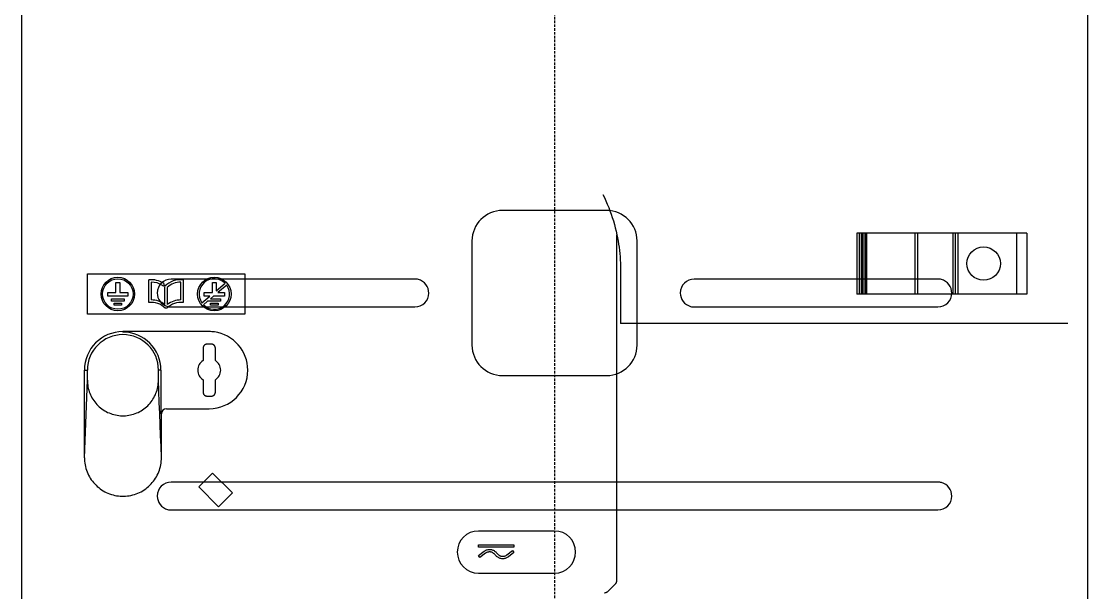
# Model space of a CAD drawing. Extents: x 0 to 226, y 0 to 690.
# Drawn here: x 8 to 218, y 221.1 to 333.7 of the extents above; entities that cross this region are included whole.
import ezdxf

# ---------------------------------------------------------------- set-up
doc = ezdxf.new("R2010")
doc.units = 0
doc.linetypes.add('DASHED', pattern=[0.75, 0.5, -0.25])
doc.layers.add('-15N-THT. THIẾT BỊ ĐÓNG MỞ', color=40, linetype='CONTINUOUS')

# ---------------------------------------------------------------- blocks, each defined once
blk = doc.blocks.new('06 - N - SC VSD ATV630D30~D45N4')
at = {"layer": '-15N-THT. THIẾT BỊ ĐÓNG MỞ', "color": 6, "linetype": 'DASHED'}
blk.add_line((0, 344.65), (0, -344.65), dxfattribs=at)
at = {"layer": '-15N-THT. THIẾT BỊ ĐÓNG MỞ'}
for p, q in [((-105, 302.47), (-105, -248.35)), ((104.99, -248.35), (104.99, 302.47)), ((9.51, -45.08), (9.82, -45.71)), ((9.51, -45.08), (9.82, -45.71)), ((9.82, -45.71), (10.11, -46.35)), ((9.82, -45.71), (10.11, -46.35)), ((10.25, -48.25), (-10.25, -48.25)), ((-10.25, -48.25), (-10.25, -48.25)), ((10.11, -46.35), (10.39, -47)), ((10.11, -46.35), (10.39, -47)), ((10.25, -48.25), (10.25, -48.25)), ((10.39, -47), (10.66, -47.65)), ((10.39, -47), (10.66, -47.65)), ((10.66, -47.65), (10.91, -48.31)), ((10.66, -47.65), (10.91, -48.31)), ((10.91, -48.31), (11.15, -48.97)), ((10.91, -48.31), (11.15, -48.97)), ((11.15, -48.97), (11.37, -49.64)), ((11.15, -48.97), (11.37, -49.64)), ((11.37, -49.64), (11.58, -50.31)), ((11.37, -49.64), (11.58, -50.31)), ((11.58, -50.31), (11.78, -50.99)), ((11.58, -50.31), (11.78, -50.99)), ((11.78, -50.99), (11.96, -51.67)), ((11.78, -50.99), (11.96, -51.67)), ((11.96, -51.67), (12.13, -52.36)), ((11.96, -51.67), (12.13, -52.36)), ((12.13, -52.36), (12.29, -53.05)), ((12.13, -52.36), (12.29, -53.05)), ((-16.26, -54.26), (-16.26, -74.76)), ((-16.26, -54.26), (-16.26, -54.26)), ((12.29, -53.05), (12.29, -53.05)), ((12.29, -53.05), (12.41, -53.66)), ((12.29, -121.1), (12.29, -53.05)), ((12.41, -53.66), (12.52, -54.27)), ((12.52, -54.27), (12.62, -54.89)), ((16.26, -74.76), (16.26, -54.26)), ((16.26, -54.26), (16.26, -54.26)), ((59.52, -52.71), (59.52, -64.71)), ((92.99, -52.71), (59.52, -52.71)), ((59.97, -52.71), (59.97, -64.71)), ((60.45, -64.71), (60.45, -52.71)), ((60.59, -52.71), (60.59, -64.71)), ((60.63, -64.71), (60.63, -52.71)), ((60.91, -52.71), (60.91, -64.71)), ((61.31, -64.71), (61.31, -52.71)), ((61.49, -64.71), (61.49, -52.71)), ((70.99, -64.71), (70.99, -52.71)), ((71.49, -52.71), (71.49, -64.71)), ((78.43, -52.71), (78.43, -64.71)), ((78.93, -64.71), (78.93, -52.71)), ((79.43, -52.71), (79.43, -64.71)), ((90.99, -52.71), (90.99, -64.71)), ((92.99, -52.71), (92.99, -64.71)), ((92.99, -52.71), (92.99, -52.71)), ((12.62, -54.89), (12.71, -55.51)), ((12.71, -55.51), (12.79, -56.13)), ((12.79, -56.13), (12.85, -56.75)), ((12.85, -56.75), (12.91, -57.37)), ((12.91, -57.37), (12.95, -58)), ((12.95, -58), (12.98, -58.62)), ((12.98, -58.62), (12.99, -59.25)), ((81.19, -58.71), (81.19, -58.71)), ((87.79, -58.71), (87.79, -58.71)), ((-92, -60.71), (-61, -60.71)), ((-92, -60.71), (-92, -60.71)), ((-92, -68.71), (-92, -60.71)), ((-61, -60.71), (-61, -68.71)), ((-61, -60.71), (-61, -60.71)), ((12.99, -59.25), (13, -59.88)), ((13, -59.88), (13, -59.88)), ((13, -59.88), (13, -70.51)), ((-86.37, -62.42), (-85.63, -62.42)), ((-86.37, -62.42), (-86.37, -62.42)), ((-86.37, -64.42), (-86.37, -62.42)), ((-85.63, -62.42), (-85.63, -64.42)), ((-85.63, -62.42), (-85.63, -62.42)), ((-79.88, -61.92), (-79.88, -61.92)), ((-79.88, -66.38), (-79.88, -61.92)), ((-79.41, -62.37), (-79.41, -65.87)), ((-79.41, -62.37), (-79.41, -62.37)), ((-76.97, -62.62), (-76.97, -62.62)), ((-76.86, -62.83), (-76.86, -62.83)), ((-27.5, -61.77), (-75.5, -61.77)), ((-75.5, -61.77), (-75.5, -61.77)), ((-73.59, -65.87), (-73.59, -62.37)), ((-73.59, -62.37), (-73.59, -62.37)), ((-73.11, -61.92), (-73.11, -66.38)), ((-73.11, -61.92), (-73.11, -61.92)), ((-67.37, -64.42), (-67.37, -62.42)), ((-67.37, -62.42), (-66.63, -62.42)), ((-67.37, -62.42), (-67.37, -62.42)), ((-66.63, -62.42), (-66.63, -64.09)), ((-66.63, -62.42), (-66.63, -62.42)), ((-66.63, -64.09), (-64.86, -62.6)), ((-64.55, -62.97), (-66.28, -64.42)), ((-64.86, -62.6), (-64.86, -62.6)), ((-64.55, -62.97), (-64.55, -62.97)), ((-27.5, -61.77), (-27.5, -61.77)), ((-26.81, -61.85), (-26.81, -61.85)), ((75.49, -61.77), (27.5, -61.77)), ((27.5, -61.77), (27.5, -61.77)), ((75.49, -61.77), (75.49, -61.77)), ((76.18, -61.85), (76.18, -61.85)), ((-89.29, -64.71), (-89.29, -64.71)), ((-89.01, -64.71), (-89.01, -64.71)), ((-87.99, -64.42), (-86.37, -64.42)), ((-87.99, -64.42), (-87.99, -64.42)), ((-87.99, -65.15), (-87.99, -64.42)), ((-86.37, -64.42), (-86.37, -64.42)), ((-85.63, -64.42), (-84.01, -64.42)), ((-85.63, -64.42), (-85.63, -64.42)), ((-84.01, -64.42), (-84.01, -65.15)), ((-84.01, -64.42), (-84.01, -64.42)), ((-82.99, -64.71), (-82.99, -64.71)), ((-82.71, -64.71), (-82.71, -64.71)), ((-78.24, -64.51), (-78.24, -64.51)), ((-77.23, -63.03), (-77.23, -63.03)), ((-76.74, -63.2), (-76.74, -63.2)), ((-76.74, -66.8), (-76.74, -63.2)), ((-76.26, -63.41), (-76.26, -66.8)), ((-76.26, -63.41), (-76.26, -63.41)), ((-70.29, -64.71), (-70.29, -64.71)), ((-70.01, -64.71), (-70.01, -64.71)), ((-68.99, -65.15), (-68.99, -64.42)), ((-68.99, -64.42), (-67.37, -64.42)), ((-68.99, -64.42), (-68.99, -64.42)), ((-67.37, -64.42), (-67.37, -64.42)), ((-66.63, -64.09), (-66.63, -64.09)), ((-66.28, -64.42), (-65.01, -64.42)), ((-66.28, -64.42), (-66.28, -64.42)), ((-65.01, -64.42), (-65.01, -65.15)), ((-65.01, -64.42), (-65.01, -64.42)), ((-63.99, -64.71), (-63.99, -64.71)), ((-63.71, -64.71), (-63.71, -64.71)), ((-24.76, -64.51), (-24.76, -64.51)), ((24.76, -64.51), (24.76, -64.51)), ((92.99, -64.71), (59.52, -64.71)), ((78.23, -64.51), (78.23, -64.51)), ((92.99, -64.71), (92.99, -64.71)), ((-87.99, -65.15), (-87.99, -65.15)), ((-84.01, -65.15), (-87.99, -65.15)), ((-87.24, -65.67), (-84.76, -65.67)), ((-87.24, -65.67), (-87.24, -65.67)), ((-87.24, -66.15), (-87.24, -65.67)), ((-87.24, -66.15), (-87.24, -66.15)), ((-84.76, -66.15), (-87.24, -66.15)), ((-86.74, -66.52), (-85.26, -66.52)), ((-86.74, -66.52), (-86.74, -66.52)), ((-86.74, -66.9), (-86.74, -66.52)), ((-86.74, -66.9), (-86.74, -66.9)), ((-85.26, -66.9), (-86.74, -66.9)), ((-85.26, -66.52), (-85.26, -66.9)), ((-85.26, -66.52), (-85.26, -66.52)), ((-85.26, -66.9), (-85.26, -66.9)), ((-84.76, -65.67), (-84.76, -66.15)), ((-84.76, -65.67), (-84.76, -65.67)), ((-84.76, -66.15), (-84.76, -66.15)), ((-84.01, -65.15), (-84.01, -65.15)), ((-79.88, -66.38), (-79.88, -66.38)), ((-79.41, -65.87), (-79.41, -65.87)), ((-76.74, -66.8), (-76.74, -66.8)), ((-76.26, -66.8), (-76.26, -66.8)), ((-76.22, -67.16), (-76.22, -67.16)), ((-73.59, -65.87), (-73.59, -65.87)), ((-73.11, -66.38), (-73.11, -66.38)), ((-69.45, -66.45), (-67.9, -65.15)), ((-69.45, -66.45), (-69.45, -66.45)), ((-68.34, -66.15), (-69.14, -66.82)), ((-69.14, -66.82), (-69.14, -66.82)), ((-67.9, -65.15), (-68.99, -65.15)), ((-68.99, -65.15), (-68.99, -65.15)), ((-65.76, -66.15), (-68.34, -66.15)), ((-68.34, -66.15), (-68.34, -66.15)), ((-67.9, -65.15), (-67.9, -65.15)), ((-67.15, -65.15), (-67.77, -65.67)), ((-67.77, -65.67), (-65.76, -65.67)), ((-67.77, -65.67), (-67.77, -65.67)), ((-67.74, -66.52), (-66.26, -66.52)), ((-67.74, -66.52), (-67.74, -66.52)), ((-67.74, -66.9), (-67.74, -66.52)), ((-67.74, -66.9), (-67.74, -66.9)), ((-66.26, -66.9), (-67.74, -66.9)), ((-65.01, -65.15), (-67.15, -65.15)), ((-67.15, -65.15), (-67.15, -65.15)), ((-66.26, -66.52), (-66.26, -66.9)), ((-66.26, -66.52), (-66.26, -66.52)), ((-66.26, -66.9), (-66.26, -66.9)), ((-65.76, -65.67), (-65.76, -66.15)), ((-65.76, -65.67), (-65.76, -65.67)), ((-65.76, -66.15), (-65.76, -66.15)), ((-65.01, -65.15), (-65.01, -65.15)), ((26.78, -67.16), (26.78, -67.16)), ((-92, -68.71), (-92, -68.71)), ((-61, -68.71), (-92, -68.71)), ((-76.67, -67.5), (-76.67, -67.5)), ((-76.33, -67.5), (-76.67, -67.5)), ((-76.33, -67.5), (-76.33, -67.5)), ((-75.5, -67.25), (-27.5, -67.25)), ((-75.5, -67.25), (-75.5, -67.25)), ((-61, -68.71), (-61, -68.71)), ((-27.5, -67.25), (-27.5, -67.25)), ((27.5, -67.25), (75.49, -67.25)), ((27.5, -67.25), (27.5, -67.25)), ((75.49, -67.25), (75.49, -67.25)), ((13, -70.51), (13, -70.51)), ((101.09, -70.51), (13, -70.51)), ((93.99, -70.51), (93.99, -70.51)), ((94.99, -70.51), (94.99, -70.51)), ((101.09, -70.51), (101.09, -70.51)), ((-85, -72.12), (-85, -72.2)), ((-85, -72.12), (-85, -72.12)), ((-68, -72.12), (-85, -72.12)), ((-68, -72.12), (-68, -72.12)), ((-66.99, -72.19), (-66.99, -72.19)), ((-69.19, -75.22), (-69.2, -75.25)), ((-69.2, -75.25), (-69.2, -75.29)), ((-69.2, -75.29), (-69.2, -75.32)), ((-69.2, -75.32), (-69.2, -75.35)), ((-69.2, -75.35), (-69.2, -75.35)), ((-69.2, -75.35), (-69.2, -77.8)), ((-69.18, -75.19), (-69.19, -75.22)), ((-69.17, -75.12), (-69.18, -75.15)), ((-69.18, -75.15), (-69.18, -75.19)), ((-69.16, -75.09), (-69.17, -75.12)), ((-69.14, -75.06), (-69.16, -75.09)), ((-69.13, -75.03), (-69.14, -75.06)), ((-69.11, -75), (-69.13, -75.03)), ((-69.1, -74.97), (-69.11, -75)), ((-69.08, -74.94), (-69.1, -74.97)), ((-69.06, -74.91), (-69.08, -74.94)), ((-69.04, -74.89), (-69.06, -74.91)), ((-69.02, -74.86), (-69.04, -74.89)), ((-69, -74.84), (-69.02, -74.86)), ((-68.97, -74.81), (-69, -74.84)), ((-68.95, -74.79), (-68.97, -74.81)), ((-68.92, -74.77), (-68.95, -74.79)), ((-68.9, -74.75), (-68.92, -74.77)), ((-68.87, -74.73), (-68.9, -74.75)), ((-68.84, -74.71), (-68.87, -74.73)), ((-68.81, -74.69), (-68.84, -74.71)), ((-68.78, -74.68), (-68.81, -74.69)), ((-68.75, -74.66), (-68.78, -74.68)), ((-68.72, -74.65), (-68.75, -74.66)), ((-68.69, -74.64), (-68.72, -74.65)), ((-68.65, -74.63), (-68.69, -74.64)), ((-68.62, -74.62), (-68.65, -74.63)), ((-68.59, -74.62), (-68.62, -74.62)), ((-68.56, -74.61), (-68.59, -74.62)), ((-68.52, -74.61), (-68.56, -74.61)), ((-68.49, -74.6), (-68.52, -74.61)), ((-68.45, -74.6), (-68.49, -74.6)), ((-67.55, -74.6), (-68.45, -74.6)), ((-68.45, -74.6), (-68.45, -74.6)), ((-67.51, -74.6), (-67.55, -74.6)), ((-67.55, -74.6), (-67.55, -74.6)), ((-67.48, -74.61), (-67.51, -74.6)), ((-67.44, -74.61), (-67.48, -74.61)), ((-67.41, -74.62), (-67.44, -74.61)), ((-67.38, -74.62), (-67.41, -74.62)), ((-67.35, -74.63), (-67.38, -74.62)), ((-67.31, -74.64), (-67.35, -74.63)), ((-67.28, -74.65), (-67.31, -74.64)), ((-67.25, -74.66), (-67.28, -74.65)), ((-67.22, -74.68), (-67.25, -74.66)), ((-67.19, -74.69), (-67.22, -74.68)), ((-67.16, -74.71), (-67.19, -74.69)), ((-67.13, -74.73), (-67.16, -74.71)), ((-67.1, -74.75), (-67.13, -74.73)), ((-67.08, -74.77), (-67.1, -74.75)), ((-67.05, -74.79), (-67.08, -74.77)), ((-67.03, -74.81), (-67.05, -74.79)), ((-67, -74.84), (-67.03, -74.81)), ((-66.98, -74.86), (-67, -74.84)), ((-66.96, -74.89), (-66.98, -74.86)), ((-66.94, -74.91), (-66.96, -74.89)), ((-66.92, -74.94), (-66.94, -74.91)), ((-66.9, -74.97), (-66.92, -74.94)), ((-66.89, -75), (-66.9, -74.97)), ((-66.87, -75.03), (-66.89, -75)), ((-66.86, -75.06), (-66.87, -75.03)), ((-66.84, -75.09), (-66.86, -75.06)), ((-66.83, -75.12), (-66.84, -75.09)), ((-66.82, -75.15), (-66.83, -75.12)), ((-66.82, -75.19), (-66.82, -75.15)), ((-66.81, -75.22), (-66.82, -75.19)), ((-66.8, -75.25), (-66.81, -75.22)), ((-66.8, -75.29), (-66.8, -75.25)), ((-66.8, -75.32), (-66.8, -75.29)), ((-66.8, -75.35), (-66.8, -75.32)), ((-66.8, -77.8), (-66.8, -75.35)), ((-66.8, -75.35), (-66.8, -75.35)), ((-16.26, -74.76), (-16.26, -74.76)), ((16.26, -74.76), (16.26, -74.76)), ((-92.59, -79.71), (-92, -79.71)), ((-92.59, -96.96), (-92.59, -79.71)), ((-92, -81.7), (-92, -79.71)), ((-78, -81.7), (-78, -79.71)), ((-77.5, -79.71), (-78, -79.71)), ((-77.5, -79.71), (-77.5, -88.3)), ((-70.25, -79.71), (-70.25, -79.71)), ((-69.2, -77.8), (-69.2, -77.8)), ((-66.8, -77.8), (-66.8, -77.8)), ((-65.75, -79.71), (-65.75, -79.71)), ((-60.41, -79.71), (-60.41, -79.71)), ((-92.59, -96.96), (-92, -81.7)), ((-92, -81.7), (-91.99, -82.03)), ((-78.01, -82.03), (-78, -81.7)), ((-77.92, -83.88), (-78, -81.7)), ((-69.2, -81.61), (-69.2, -81.61)), ((-69.2, -81.61), (-69.2, -84.06)), ((-66.8, -84.06), (-66.8, -81.61)), ((-66.8, -81.61), (-66.8, -81.61)), ((-10.25, -80.77), (10.25, -80.77)), ((-10.25, -80.77), (-10.25, -80.77)), ((10.25, -80.77), (10.25, -80.77)), ((-91.99, -82.03), (-91.97, -82.35)), ((-91.97, -82.35), (-91.93, -82.68)), ((-91.93, -82.68), (-91.88, -83)), ((-91.88, -83), (-91.81, -83.33)), ((-91.81, -83.33), (-91.72, -83.64)), ((-91.72, -83.64), (-91.63, -83.96)), ((-91.63, -83.96), (-91.51, -84.26)), ((-78.49, -84.26), (-78.37, -83.96)), ((-78.37, -83.96), (-78.28, -83.64)), ((-78.28, -83.64), (-78.19, -83.33)), ((-78.19, -83.33), (-78.12, -83)), ((-78.12, -83), (-78.07, -82.68)), ((-78.07, -82.68), (-78.03, -82.35)), ((-78.03, -82.35), (-78.01, -82.03)), ((-77.83, -86.06), (-77.92, -83.88)), ((-91.51, -84.26), (-91.39, -84.57)), ((-91.39, -84.57), (-91.24, -84.86)), ((-91.24, -84.86), (-91.09, -85.15)), ((-91.09, -85.15), (-90.92, -85.43)), ((-90.92, -85.43), (-90.74, -85.71)), ((-90.74, -85.71), (-90.54, -85.97)), ((-90.54, -85.97), (-90.34, -86.23)), ((-79.66, -86.23), (-79.46, -85.97)), ((-79.46, -85.97), (-79.26, -85.71)), ((-79.26, -85.71), (-79.08, -85.43)), ((-79.08, -85.43), (-78.91, -85.15)), ((-78.91, -85.15), (-78.76, -84.86)), ((-78.76, -84.86), (-78.61, -84.57)), ((-78.61, -84.57), (-78.49, -84.26)), ((-77.75, -88.24), (-77.83, -86.06)), ((-69.2, -84.06), (-69.2, -84.06)), ((-69.2, -84.06), (-69.2, -84.1)), ((-69.2, -84.1), (-69.2, -84.13)), ((-69.2, -84.13), (-69.2, -84.16)), ((-69.2, -84.16), (-69.19, -84.2)), ((-69.19, -84.2), (-69.18, -84.23)), ((-69.18, -84.23), (-69.18, -84.26)), ((-69.18, -84.26), (-69.17, -84.3)), ((-69.17, -84.3), (-69.16, -84.33)), ((-69.16, -84.33), (-69.14, -84.36)), ((-69.14, -84.36), (-69.13, -84.39)), ((-69.13, -84.39), (-69.11, -84.42)), ((-69.11, -84.42), (-69.1, -84.45)), ((-69.1, -84.45), (-69.08, -84.48)), ((-69.08, -84.48), (-69.06, -84.51)), ((-69.06, -84.51), (-69.04, -84.53)), ((-69.04, -84.53), (-69.02, -84.56)), ((-69.02, -84.56), (-69, -84.58)), ((-69, -84.58), (-68.97, -84.61)), ((-68.97, -84.61), (-68.95, -84.63)), ((-68.95, -84.63), (-68.92, -84.65)), ((-68.92, -84.65), (-68.9, -84.67)), ((-68.9, -84.67), (-68.87, -84.69)), ((-68.87, -84.69), (-68.84, -84.71)), ((-68.84, -84.71), (-68.81, -84.72)), ((-68.81, -84.72), (-68.78, -84.74)), ((-68.78, -84.74), (-68.75, -84.75)), ((-68.75, -84.75), (-68.72, -84.77)), ((-68.72, -84.77), (-68.69, -84.78)), ((-68.69, -84.78), (-68.65, -84.79)), ((-68.65, -84.79), (-68.62, -84.79)), ((-68.62, -84.79), (-68.59, -84.8)), ((-68.59, -84.8), (-68.56, -84.81)), ((-68.56, -84.81), (-68.52, -84.81)), ((-68.52, -84.81), (-68.49, -84.81)), ((-68.49, -84.81), (-68.45, -84.81)), ((-68.45, -84.81), (-68.45, -84.81)), ((-68.45, -84.81), (-67.55, -84.81)), ((-67.55, -84.81), (-67.55, -84.81)), ((-67.55, -84.81), (-67.51, -84.81)), ((-67.51, -84.81), (-67.48, -84.81)), ((-67.48, -84.81), (-67.44, -84.81)), ((-67.44, -84.81), (-67.41, -84.8)), ((-67.41, -84.8), (-67.38, -84.79)), ((-67.38, -84.79), (-67.35, -84.79)), ((-67.35, -84.79), (-67.31, -84.78)), ((-67.31, -84.78), (-67.28, -84.77)), ((-67.28, -84.77), (-67.25, -84.75)), ((-67.25, -84.75), (-67.22, -84.74)), ((-67.22, -84.74), (-67.19, -84.72)), ((-67.19, -84.72), (-67.16, -84.71)), ((-67.16, -84.71), (-67.13, -84.69)), ((-67.13, -84.69), (-67.1, -84.67)), ((-67.1, -84.67), (-67.08, -84.65)), ((-67.08, -84.65), (-67.05, -84.63)), ((-67.05, -84.63), (-67.03, -84.61)), ((-67.03, -84.61), (-67, -84.58)), ((-67, -84.58), (-66.98, -84.56)), ((-66.98, -84.56), (-66.96, -84.53)), ((-66.96, -84.53), (-66.94, -84.51)), ((-66.94, -84.51), (-66.92, -84.48)), ((-66.92, -84.48), (-66.9, -84.45)), ((-66.9, -84.45), (-66.89, -84.42)), ((-66.89, -84.42), (-66.87, -84.39)), ((-66.87, -84.39), (-66.86, -84.36)), ((-66.86, -84.36), (-66.84, -84.33)), ((-66.84, -84.33), (-66.83, -84.3)), ((-66.83, -84.3), (-66.82, -84.26)), ((-66.82, -84.23), (-66.81, -84.2)), ((-66.82, -84.26), (-66.82, -84.23)), ((-66.81, -84.2), (-66.8, -84.16)), ((-66.8, -84.1), (-66.8, -84.06)), ((-66.8, -84.06), (-66.8, -84.06)), ((-66.8, -84.13), (-66.8, -84.1)), ((-66.8, -84.16), (-66.8, -84.13)), ((-90.34, -86.23), (-90.12, -86.47)), ((-90.12, -86.47), (-89.89, -86.71)), ((-89.89, -86.71), (-89.65, -86.93)), ((-89.65, -86.93), (-89.4, -87.14)), ((-89.4, -87.14), (-89.14, -87.34)), ((-89.14, -87.34), (-88.87, -87.53)), ((-88.87, -87.53), (-88.59, -87.71)), ((-88.59, -87.71), (-88.31, -87.87)), ((-88.31, -87.87), (-88.02, -88.02)), ((-88.02, -88.02), (-87.72, -88.15)), ((-87.72, -88.15), (-87.41, -88.27)), ((-82.59, -88.27), (-82.28, -88.15)), ((-82.28, -88.15), (-81.99, -88.02)), ((-81.99, -88.02), (-81.69, -87.87)), ((-81.69, -87.87), (-81.41, -87.71)), ((-81.41, -87.71), (-81.13, -87.53)), ((-81.13, -87.53), (-80.86, -87.34)), ((-80.86, -87.34), (-80.6, -87.14)), ((-80.6, -87.14), (-80.35, -86.93)), ((-80.35, -86.93), (-80.11, -86.71)), ((-80.11, -86.71), (-79.88, -86.47)), ((-79.88, -86.47), (-79.66, -86.23)), ((-76.41, -87.3), (-76.41, -87.3)), ((-76.41, -87.3), (-68, -87.3)), ((-68, -87.3), (-68, -87.3)), ((-87.41, -88.27), (-87.1, -88.38)), ((-87.1, -88.38), (-86.79, -88.47)), ((-86.79, -88.47), (-86.47, -88.54)), ((-86.47, -88.54), (-86.14, -88.6)), ((-86.14, -88.6), (-85.82, -88.65)), ((-85.82, -88.65), (-85.49, -88.68)), ((-85.49, -88.68), (-85.16, -88.7)), ((-85.16, -88.7), (-84.84, -88.7)), ((-84.84, -88.7), (-84.51, -88.68)), ((-84.51, -88.68), (-84.18, -88.65)), ((-84.18, -88.65), (-83.86, -88.6)), ((-83.86, -88.6), (-83.53, -88.54)), ((-83.53, -88.54), (-83.22, -88.47)), ((-83.22, -88.47), (-82.9, -88.38)), ((-82.9, -88.38), (-82.59, -88.27)), ((-77.66, -90.42), (-77.75, -88.24)), ((-77.41, -88.3), (-77.5, -88.3)), ((-77.41, -96.96), (-77.41, -88.3)), ((-77.58, -92.6), (-77.66, -90.42)), ((-77.49, -94.78), (-77.58, -92.6)), ((-77.41, -96.96), (-77.49, -94.78)), ((-92.59, -96.96), (-92.58, -97.31)), ((-92.58, -97.31), (-92.56, -97.67)), ((-92.56, -97.67), (-92.52, -98.02)), ((-92.52, -98.02), (-92.46, -98.37)), ((-92.46, -98.37), (-92.38, -98.72)), ((-77.62, -98.72), (-77.54, -98.37)), ((-77.54, -98.37), (-77.48, -98.02)), ((-77.48, -98.02), (-77.44, -97.67)), ((-77.44, -97.67), (-77.42, -97.31)), ((-77.42, -97.31), (-77.41, -96.96)), ((-92.38, -98.72), (-92.29, -99.06)), ((-92.29, -99.06), (-92.19, -99.4)), ((-92.19, -99.4), (-92.06, -99.74)), ((-92.06, -99.74), (-91.92, -100.07)), ((-91.92, -100.07), (-91.77, -100.39)), ((-91.77, -100.39), (-91.6, -100.7)), ((-91.6, -100.7), (-91.42, -101.01)), ((-78.58, -101.01), (-78.4, -100.7)), ((-78.4, -100.7), (-78.23, -100.39)), ((-78.23, -100.39), (-78.08, -100.07)), ((-78.08, -100.07), (-77.94, -99.74)), ((-77.94, -99.74), (-77.81, -99.4)), ((-77.81, -99.4), (-77.71, -99.06)), ((-77.71, -99.06), (-77.62, -98.72)), ((-70.08, -102.72), (-67.34, -99.98)), ((-67.34, -99.98), (-63.43, -103.89)), ((-67.34, -99.98), (-67.34, -99.98)), ((-91.42, -101.01), (-91.22, -101.3)), ((-91.22, -101.3), (-91.01, -101.59)), ((-91.01, -101.59), (-90.79, -101.87)), ((-90.79, -101.87), (-90.55, -102.13)), ((-90.55, -102.13), (-90.3, -102.39)), ((-90.3, -102.39), (-90.04, -102.63)), ((-90.04, -102.63), (-89.77, -102.86)), ((-89.77, -102.86), (-89.49, -103.08)), ((-80.51, -103.08), (-80.23, -102.86)), ((-80.23, -102.86), (-79.96, -102.63)), ((-79.96, -102.63), (-79.7, -102.39)), ((-79.7, -102.39), (-79.45, -102.13)), ((-79.45, -102.13), (-79.21, -101.87)), ((-79.21, -101.87), (-78.99, -101.59)), ((-78.99, -101.59), (-78.78, -101.3)), ((-78.78, -101.3), (-78.58, -101.01)), ((75.49, -101.77), (-75.5, -101.77)), ((-75.5, -101.77), (-75.5, -101.77)), ((-70.08, -102.72), (-70.08, -102.72)), ((-66.17, -106.63), (-70.08, -102.72)), ((75.49, -101.77), (75.49, -101.77)), ((76.21, -101.86), (76.21, -101.86)), ((-89.49, -103.08), (-89.2, -103.28)), ((-89.2, -103.28), (-88.9, -103.47)), ((-88.9, -103.47), (-88.59, -103.65)), ((-88.59, -103.65), (-88.27, -103.81)), ((-88.27, -103.81), (-87.95, -103.95)), ((-87.95, -103.95), (-87.61, -104.08)), ((-87.61, -104.08), (-87.28, -104.2)), ((-87.28, -104.2), (-86.94, -104.3)), ((-86.94, -104.3), (-86.59, -104.38)), ((-86.59, -104.38), (-86.24, -104.44)), ((-86.24, -104.44), (-85.89, -104.49)), ((-85.89, -104.49), (-85.53, -104.53)), ((-85.53, -104.53), (-85.18, -104.54)), ((-85.18, -104.54), (-84.82, -104.54)), ((-84.82, -104.54), (-84.47, -104.53)), ((-84.47, -104.53), (-84.11, -104.49)), ((-84.11, -104.49), (-83.76, -104.44)), ((-83.76, -104.44), (-83.41, -104.38)), ((-83.41, -104.38), (-83.06, -104.3)), ((-83.06, -104.3), (-82.72, -104.2)), ((-82.72, -104.2), (-82.39, -104.08)), ((-82.39, -104.08), (-82.05, -103.95)), ((-82.05, -103.95), (-81.73, -103.81)), ((-81.73, -103.81), (-81.41, -103.65)), ((-81.41, -103.65), (-81.1, -103.47)), ((-81.1, -103.47), (-80.8, -103.28)), ((-80.8, -103.28), (-80.51, -103.08)), ((-78.24, -104.51), (-78.24, -104.51)), ((-63.43, -103.89), (-66.17, -106.63)), ((-63.43, -103.89), (-63.43, -103.89)), ((12.29, -103.05), (12.29, -103.05)), ((78.23, -104.51), (78.23, -104.51)), ((-66.17, -106.63), (-66.17, -106.63)), ((-76.19, -107.16), (-76.19, -107.16)), ((-75.5, -107.25), (75.49, -107.25)), ((-75.5, -107.25), (-75.5, -107.25)), ((75.49, -107.25), (75.49, -107.25)), ((0, -111.4), (-15, -111.4)), ((-15, -111.4), (-15, -111.4)), ((0, -111.4), (0, -111.4)), ((-14.99, -114.11), (-8.01, -114.11)), ((-14.99, -114.11), (-14.99, -114.11)), ((-14.99, -114.59), (-14.99, -114.11)), ((-14.99, -114.59), (-14.99, -114.59)), ((-8.01, -114.59), (-14.99, -114.59)), ((-14.99, -116.2), (-13.85, -115.38)), ((-13.85, -115.38), (-13.74, -115.3)), ((-13.85, -115.38), (-13.85, -115.38)), ((-13.74, -115.3), (-13.62, -115.23)), ((-13.62, -115.23), (-13.5, -115.18)), ((-13.5, -115.18), (-13.37, -115.13)), ((-13.37, -115.13), (-13.24, -115.09)), ((-13.24, -115.09), (-13.1, -115.06)), ((-13.1, -115.06), (-12.97, -115.04)), ((-12.97, -115.04), (-12.83, -115.03)), ((-12.83, -115.03), (-12.7, -115.04)), ((-12.7, -115.04), (-12.56, -115.05)), ((-12.56, -115.05), (-12.43, -115.07)), ((-12.43, -115.07), (-12.29, -115.11)), ((-12.29, -115.11), (-12.16, -115.15)), ((-12.16, -115.15), (-12.04, -115.2)), ((-12.04, -115.2), (-11.92, -115.27)), ((-11.92, -115.27), (-11.8, -115.34)), ((-11.8, -115.34), (-11.69, -115.42)), ((-11.69, -115.42), (-11.59, -115.51)), ((-9.39, -116.1), (-8.31, -115.25)), ((-8.31, -115.25), (-8.01, -115.63)), ((-8.31, -115.25), (-8.31, -115.25)), ((-8.01, -114.11), (-8.01, -114.59)), ((-8.01, -114.11), (-8.01, -114.11)), ((-8.01, -114.59), (-8.01, -114.59)), ((-19.15, -115.55), (-19.15, -115.55)), ((-14.99, -116.2), (-14.99, -116.2)), ((-14.7, -116.59), (-14.99, -116.2)), ((-13.57, -115.77), (-14.7, -116.59)), ((-14.7, -116.59), (-14.7, -116.59)), ((-13.49, -115.71), (-13.57, -115.77)), ((-13.57, -115.77), (-13.57, -115.77)), ((-13.4, -115.66), (-13.49, -115.71)), ((-13.31, -115.62), (-13.4, -115.66)), ((-13.22, -115.58), (-13.31, -115.62)), ((-13.12, -115.56), (-13.22, -115.58)), ((-13.02, -115.54), (-13.12, -115.56)), ((-12.92, -115.52), (-13.02, -115.54)), ((-12.82, -115.52), (-12.92, -115.52)), ((-12.72, -115.52), (-12.82, -115.52)), ((-12.62, -115.53), (-12.72, -115.52)), ((-12.53, -115.55), (-12.62, -115.53)), ((-12.43, -115.57), (-12.53, -115.55)), ((-12.34, -115.6), (-12.43, -115.57)), ((-12.24, -115.64), (-12.34, -115.6)), ((-12.15, -115.69), (-12.24, -115.64)), ((-12.07, -115.74), (-12.15, -115.69)), ((-11.99, -115.8), (-12.07, -115.74)), ((-11.91, -115.86), (-11.99, -115.8)), ((-11.84, -115.93), (-11.91, -115.86)), ((-11.84, -115.93), (-11.84, -115.93)), ((-11.51, -116.29), (-11.84, -115.93)), ((-11.59, -115.51), (-11.49, -115.61)), ((-11.51, -116.29), (-11.51, -116.29)), ((-11.41, -116.39), (-11.51, -116.29)), ((-11.49, -115.61), (-11.16, -115.96)), ((-11.49, -115.61), (-11.49, -115.61)), ((-11.31, -116.48), (-11.41, -116.39)), ((-11.19, -116.56), (-11.31, -116.48)), ((-11.07, -116.63), (-11.19, -116.56)), ((-11.16, -115.96), (-11.09, -116.03)), ((-11.16, -115.96), (-11.16, -115.96)), ((-11.09, -116.03), (-11.01, -116.1)), ((-10.95, -116.7), (-11.07, -116.63)), ((-11.01, -116.1), (-10.92, -116.16)), ((-10.82, -116.75), (-10.95, -116.7)), ((-10.92, -116.16), (-10.84, -116.21)), ((-10.84, -116.21), (-10.75, -116.26)), ((-10.68, -116.79), (-10.82, -116.75)), ((-10.75, -116.26), (-10.65, -116.3)), ((-10.55, -116.83), (-10.68, -116.79)), ((-10.65, -116.3), (-10.55, -116.33)), ((-10.55, -116.33), (-10.45, -116.35)), ((-10.41, -116.85), (-10.55, -116.83)), ((-10.45, -116.35), (-10.35, -116.37)), ((-10.27, -116.86), (-10.41, -116.85)), ((-10.35, -116.37), (-10.25, -116.38)), ((-10.13, -116.86), (-10.27, -116.86)), ((-10.25, -116.38), (-10.15, -116.38)), ((-10.15, -116.38), (-10.05, -116.37)), ((-9.99, -116.85), (-10.13, -116.86)), ((-10.05, -116.37), (-9.95, -116.35)), ((-9.85, -116.83), (-9.99, -116.85)), ((-9.95, -116.35), (-9.85, -116.33)), ((-9.85, -116.33), (-9.75, -116.3)), ((-9.72, -116.79), (-9.85, -116.83)), ((-9.75, -116.3), (-9.66, -116.26)), ((-9.59, -116.75), (-9.72, -116.79)), ((-9.66, -116.26), (-9.56, -116.21)), ((-9.46, -116.7), (-9.59, -116.75)), ((-9.56, -116.21), (-9.48, -116.16)), ((-9.48, -116.16), (-9.39, -116.1)), ((-9.33, -116.64), (-9.46, -116.7)), ((-9.39, -116.1), (-9.39, -116.1)), ((-9.21, -116.56), (-9.33, -116.64)), ((-9.1, -116.48), (-9.21, -116.56)), ((-8.01, -115.63), (-9.1, -116.48)), ((-9.1, -116.48), (-9.1, -116.48)), ((-8.01, -115.63), (-8.01, -115.63)), ((-15, -119.7), (-15, -119.7)), ((-15, -119.7), (0, -119.7)), ((-2.08, -119.7), (-2.08, -119.7)), ((0, -119.7), (0, -119.7)), ((11.99, -121.81), (12.02, -121.78)), ((11.99, -121.81), (12.02, -121.78)), ((12.02, -121.78), (12.05, -121.75)), ((12.02, -121.78), (12.05, -121.75)), ((12.05, -121.75), (12.08, -121.71)), ((12.05, -121.75), (12.08, -121.72)), ((12.08, -121.71), (12.1, -121.68)), ((12.08, -121.72), (12.1, -121.68)), ((12.1, -121.68), (12.12, -121.65)), ((12.1, -121.68), (12.12, -121.65)), ((12.12, -121.65), (12.14, -121.61)), ((12.12, -121.65), (12.15, -121.61)), ((12.14, -121.61), (12.16, -121.58)), ((12.15, -121.61), (12.17, -121.58)), ((12.16, -121.58), (12.18, -121.54)), ((12.17, -121.58), (12.18, -121.54)), ((12.18, -121.54), (12.2, -121.5)), ((12.18, -121.54), (12.2, -121.5)), ((12.2, -121.5), (12.22, -121.46)), ((12.2, -121.5), (12.22, -121.46)), ((12.22, -121.46), (12.23, -121.43)), ((12.22, -121.46), (12.23, -121.43)), ((12.23, -121.43), (12.24, -121.39)), ((12.23, -121.43), (12.24, -121.39)), ((12.24, -121.39), (12.25, -121.35)), ((12.24, -121.39), (12.26, -121.35)), ((12.25, -121.35), (12.26, -121.31)), ((12.26, -121.31), (12.27, -121.27)), ((12.26, -121.31), (12.27, -121.27)), ((12.26, -121.35), (12.26, -121.31)), ((12.27, -121.27), (12.28, -121.22)), ((12.27, -121.27), (12.28, -121.22)), ((12.28, -121.18), (12.29, -121.14)), ((12.28, -121.18), (12.29, -121.14)), ((12.28, -121.22), (12.28, -121.18)), ((12.28, -121.22), (12.28, -121.18)), ((12.29, -121.14), (12.29, -121.1)), ((12.29, -121.14), (12.29, -121.1)), ((12.29, -121.1), (12.29, -121.1)), ((9.84, -123.55), (9.88, -123.55)), ((9.84, -123.55), (9.88, -123.55)), ((9.88, -123.55), (9.92, -123.55)), ((9.88, -123.55), (9.92, -123.55)), ((9.92, -123.55), (9.96, -123.54)), ((9.92, -123.55), (9.96, -123.54)), ((9.96, -123.54), (10, -123.54)), ((9.96, -123.54), (10, -123.54)), ((10, -123.54), (10.04, -123.53)), ((10, -123.54), (10.04, -123.53)), ((10.04, -123.53), (10.08, -123.52)), ((10.04, -123.53), (10.08, -123.52)), ((10.08, -123.52), (10.12, -123.51)), ((10.08, -123.52), (10.12, -123.51)), ((10.12, -123.51), (10.16, -123.49)), ((10.12, -123.51), (10.16, -123.5)), ((10.16, -123.49), (10.2, -123.48)), ((10.16, -123.5), (10.2, -123.48)), ((10.2, -123.48), (10.24, -123.46)), ((10.2, -123.48), (10.24, -123.47)), ((10.24, -123.46), (10.28, -123.45)), ((10.24, -123.47), (10.28, -123.45)), ((10.28, -123.45), (10.31, -123.43)), ((10.28, -123.45), (10.31, -123.43)), ((10.31, -123.43), (10.35, -123.41)), ((10.31, -123.43), (10.35, -123.41)), ((10.35, -123.41), (10.38, -123.39)), ((10.35, -123.41), (10.38, -123.39)), ((10.38, -123.39), (10.42, -123.36)), ((10.38, -123.39), (10.42, -123.36)), ((10.42, -123.36), (10.45, -123.34)), ((10.42, -123.36), (10.45, -123.34)), ((10.45, -123.34), (10.48, -123.31)), ((10.45, -123.34), (10.48, -123.31)), ((10.48, -123.31), (10.51, -123.29)), ((10.48, -123.31), (10.51, -123.29)), ((10.51, -123.29), (10.54, -123.26)), ((10.51, -123.29), (10.54, -123.26)), ((11.99, -121.81), (10.54, -123.26)), ((10.54, -123.26), (10.54, -123.26)), ((11.99, -121.81), (11.99, -121.81))]:
    blk.add_line(p, q, dxfattribs=at)
for centre, radius in [((84.49, -58.71), 3.3), ((-86, -64.71), 3.29), ((-86, -64.71), 3.01), ((-67, -64.71), 3.29)]:
    blk.add_circle(centre, radius, dxfattribs=at)
for centre, radius, start, end in [((-10.25, -54.26), 6.01, 90, 180), ((10.25, -54.26), 6.01, 0, 90), ((-79.42, -66.38), 4.49, 56.8491, 95.8424), ((-79.42, -66.38), 4.01, 56.8491, 89.7804), ((-75.5, -64.51), 2.74, 90.0001, 179.9999), ((-77.1, -62.83), 0.241, 236.849, 56.849), ((-73.58, -66.38), 4.49, 84.0294, 134.8119), ((-73.58, -66.38), 4.01, 90.2196, 132.0088), ((-67, -64.71), 3.01, 44.5996, 215.4004), ((-67, -64.71), 3.01, 224.5995, 35.4005), ((-27.5, -64.51), 2.75, 75.3664, 89.9963), ((-27.5, -64.51), 2.74, 0.0002, 75.3629), ((27.5, -64.51), 2.74, 90.0001, 179.9999), ((75.49, -64.51), 2.75, 75.3664, 89.9963), ((75.49, -64.51), 2.74, 0.0002, 75.3629), ((-75.5, -64.51), 2.74, 180.0002, 254.8021), ((-27.5, -64.51), 2.74, 270.0001, 359.9999), ((27.5, -64.51), 2.74, 180.0002, 254.8021), ((75.49, -64.51), 2.74, 270.0001, 359.9999), ((-79.48, -70.36), 4.01, 45.5956, 95.7964), ((-79.48, -70.36), 4.49, 52.4834, 89.1365), ((-73.52, -70.36), 4.01, 84.0599, 134.4044), ((-73.52, -70.36), 4.49, 90.8635, 127.5166), ((-75.5, -64.51), 2.75, 254.8067, 269.9955), ((27.5, -64.51), 2.75, 254.8067, 269.9955), ((-85, -79.71), 7.59, 90, 179.9985), ((-85, -79.71), 7, 0.0017, 179.9984), ((-85, -79.71), 7.5, 0.0015, 90), ((-68, -79.71), 7.59, 82.3623, 89.9992), ((-68, -79.71), 7.59, 0.0001, 82.3614), ((-10.25, -74.76), 6.01, 180, 270), ((10.25, -74.76), 6.01, 270, 0), ((-68, -79.71), 2.25, 122.2866, 237.7134), ((-68, -79.71), 7.59, 270, 359.9999), ((-68, -79.71), 2.25, 302.2866, 57.7133), ((-76.41, -88.3), 1, 90.0114, 180), ((-75.5, -104.51), 2.74, 90.0001, 179.9999), ((75.49, -104.51), 2.75, 74.8061, 89.9958), ((75.49, -104.51), 2.74, 0.0001, 74.8022), ((-75.5, -104.51), 2.74, 180.0002, 255.3628), ((75.49, -104.51), 2.74, 270.0001, 359.9999), ((-75.5, -104.51), 2.75, 255.367, 269.996), ((-15, -115.55), 4.15, 90, 270), ((0, -115.55), 4.15, 270, 90)]:
    blk.add_arc(centre, radius, start, end, dxfattribs=at)

msp = doc.modelspace()

# ---------------------------------------------------------------- block references
msp.add_blockref('06 - N - SC VSD ATV630D30~D45N4', (113.01, 344.65))

doc.saveas('drawing.dxf')
